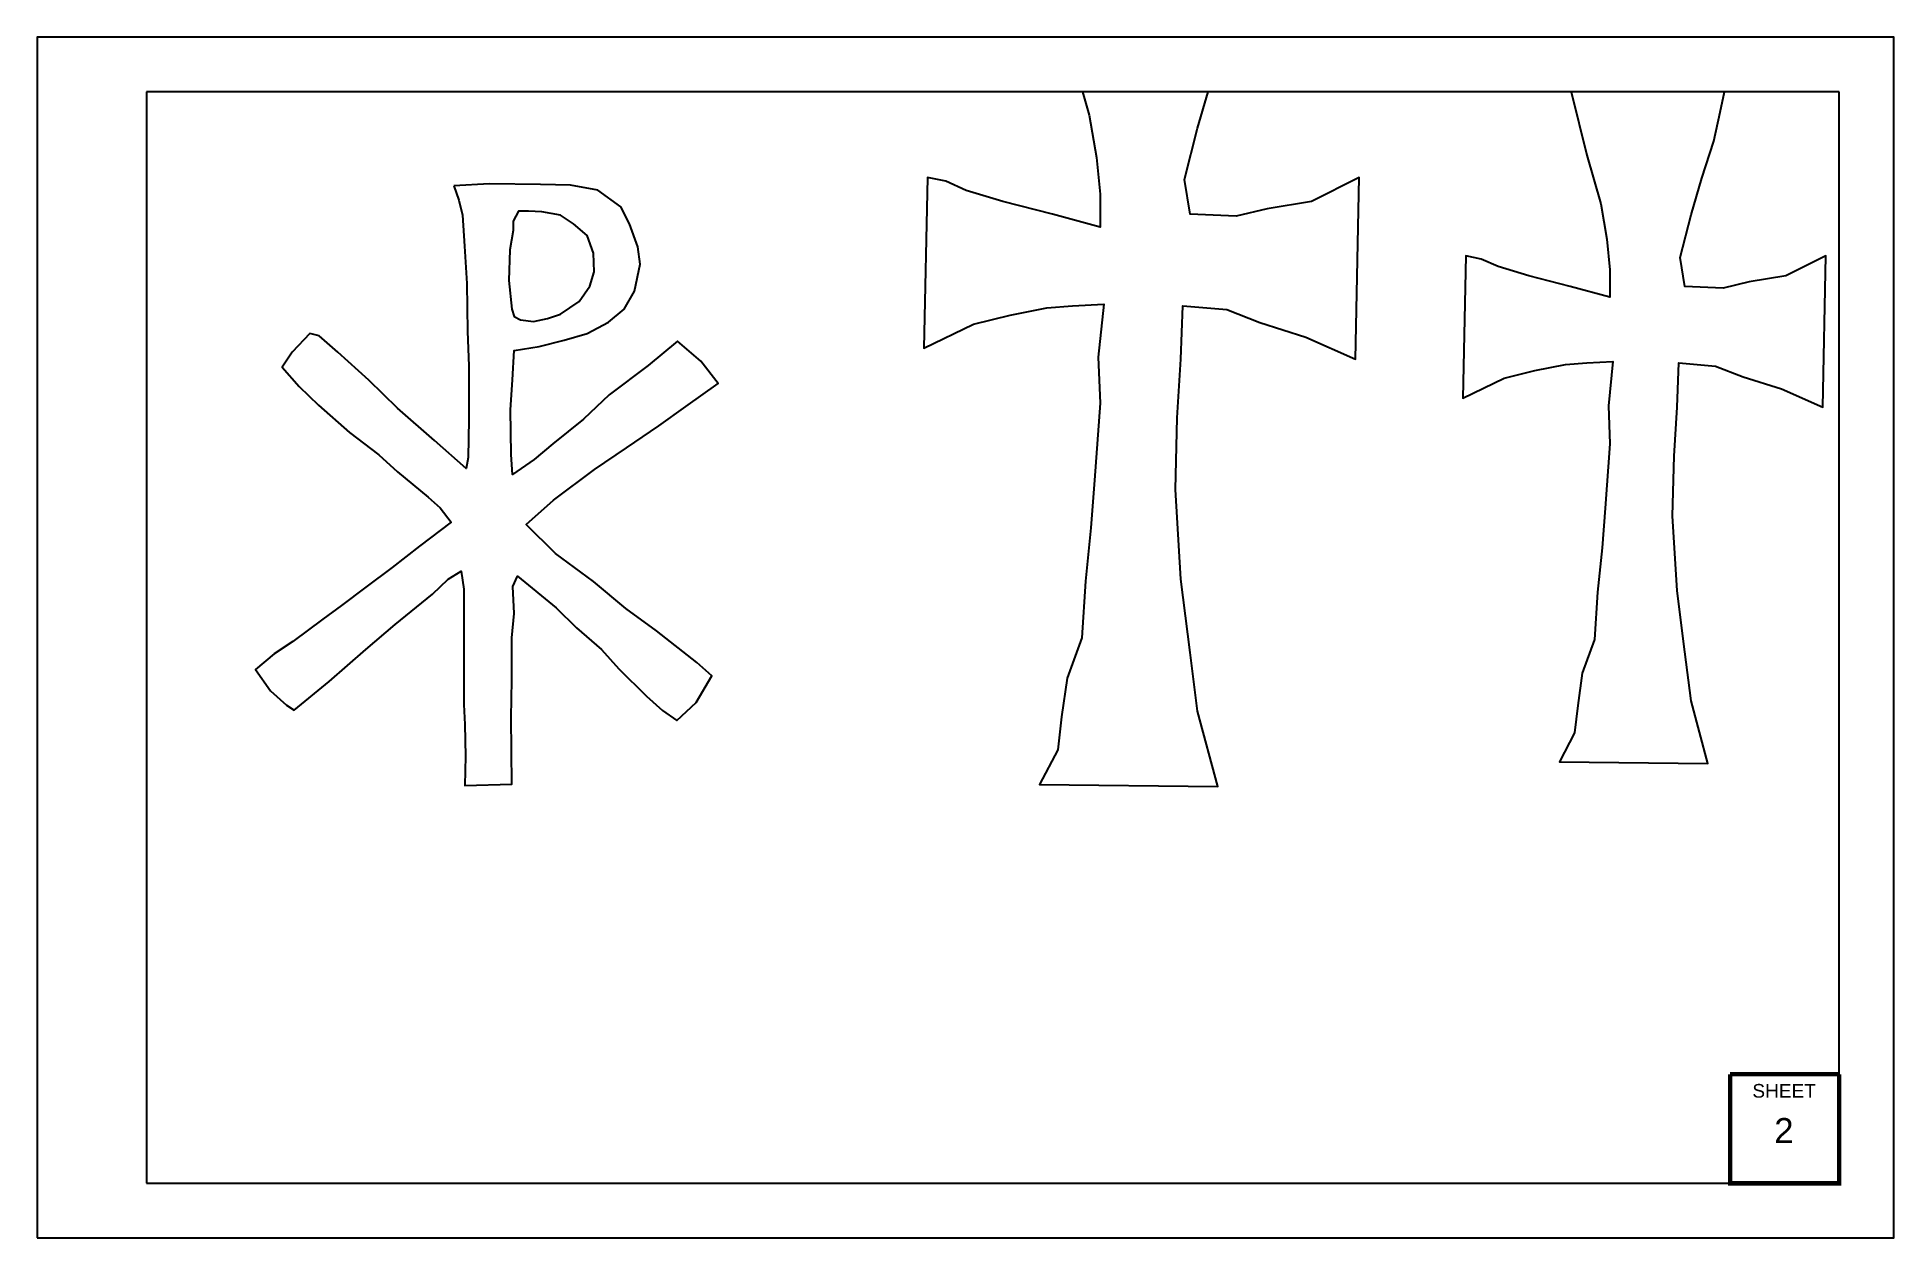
# Paper-space layout '2' of a CAD drawing. Extents: x -0.2 to 16.8, y -0.2 to 10.8.
# The model-space entities are those that its viewports show. They can reach past a viewport. Long polylines and large blocks are cut down to what shows.
import ezdxf
from ezdxf.enums import TextEntityAlignment as Align

# ---------------------------------------------------------------- set-up
doc = ezdxf.new("R2010")
doc.units = 0
doc.header["$MEASUREMENT"] = 0
doc.layers.get('DEFPOINTS').update_dxf_attribs({"color": 8, "linetype": 'CONTINUOUS'})
for name, color, linetype in [('S-OBJ1', 160, 'CONTINUOUS'), ('S-OBJ3', 130, 'CONTINUOUS'), ('S-OBJ4', 61, 'CONTINUOUS')]:
    doc.layers.add(name, color=color, linetype=linetype)
doc.styles.add('STANDARD - TTF', font='arial.ttf')

msp = doc.modelspace()

# ---------------------------------------------------------------- linework, layer by layer
at = {"layer": 'S-OBJ1'}
msp.add_lwpolyline([(8834.02957, 181.53561), (8834.18093, 180.99794), (8834.24825, 180.61148), (8834.28189, 180.27542), (8834.28189, 179.97297), (8833.84453, 180.09059), (8833.39037, 180.20821), (8833.05397, 180.30903), (8832.86893, 180.39304), (8832.70073, 180.42665), (8832.66709, 178.86401), (8833.12125, 179.08244), (8833.45765, 179.16646), (8833.79409, 179.23366), (8834.02957, 179.25047), (8834.31553, 179.26727), (8834.26505, 178.78), (8834.28189, 178.35994), (8834.23141, 177.65423), (8834.19777, 177.21735), (8834.14729, 176.73009), (8834.11365, 176.20921), (8833.97909, 175.83955), (8833.92865, 175.4867), (8833.89501, 175.18425), (8833.72677, 174.865), (8835.35841, 174.8482), (8835.17337, 175.5371), (8835.10609, 176.07478), (8835.02197, 176.74688), (8834.97153, 177.57022), (8834.98833, 178.22551), (8835.02197, 178.76319), (8835.03881, 179.25047), (8835.44249, 179.21687), (8835.7453, 179.09925), (8836.16582, 178.96482), (8836.61998, 178.76319), (8836.65362, 180.42665), (8836.21625, 180.20821), (8835.81258, 180.14101), (8835.52661, 180.0738), (8835.10609, 180.09059), (8835.05561, 180.40984), (8835.17337, 180.88032), (8835.29113, 181.28358), (8835.42569, 181.68683)], dxfattribs=at)
for points in [[(8838.5844, 181.24837), (8838.73861, 180.63228), (8838.86474, 180.18422), (8838.92084, 179.86217), (8838.94887, 179.58212), (8838.94887, 179.33008), (8838.5844, 179.42809), (8838.20594, 179.52611), (8837.9256, 179.61013), (8837.7714, 179.68014), (8837.63123, 179.70814), (8837.6032, 178.40595), (8837.98167, 178.58796), (8838.262, 178.65799), (8838.54237, 178.71399), (8838.73861, 178.728), (8838.97691, 178.74199), (8838.93484, 178.33594), (8838.94887, 177.98588), (8838.9068, 177.39779), (8838.87877, 177.03373), (8838.8367, 176.62767), (8838.80867, 176.19361), (8838.69654, 175.88556), (8838.65451, 175.59151), (8838.62647, 175.33947), (8838.48627, 175.07344), (8839.84598, 175.05944), (8839.69177, 175.63352), (8839.63571, 176.08159), (8839.56561, 176.64167), (8839.52357, 177.32778), (8839.53757, 177.87386), (8839.56561, 178.32193), (8839.57964, 178.728), (8839.91604, 178.69999), (8840.16838, 178.60197), (8840.51881, 178.48995), (8840.89728, 178.32193), (8840.92531, 179.70814), (8840.56084, 179.52611), (8840.22444, 179.47011), (8839.98614, 179.4141), (8839.63571, 179.42809), (8839.59364, 179.69413), (8839.69177, 180.0862), (8839.78991, 180.42225), (8839.90204, 180.7583), (8839.95811, 181.02433), (8840.00014, 181.22038)], [(8828.36383, 180.35101), (8828.40953, 180.21973), (8828.44378, 180.08275), (8828.46091, 179.79737), (8828.48374, 179.45491), (8828.48945, 179.01542), (8828.50087, 178.70151), (8828.50087, 178.21065), (8828.49516, 177.86248), (8828.47803, 177.75975), (8828.18687, 178.01658), (8827.84999, 178.31338), (8827.58737, 178.57023), (8827.30187, 178.82707), (8827.13062, 178.97547), (8827.04495, 178.9983), (8826.88508, 178.82707), (8826.79374, 178.69009), (8826.94791, 178.51314), (8827.12487, 178.34192), (8827.41037, 178.09079), (8827.6787, 177.88531), (8827.84999, 177.7312), (8828.12974, 177.49719), (8828.23824, 177.40016), (8828.34099, 177.26889), (8828.04943, 177.04978), (8827.79822, 176.85573), (8827.55842, 176.67308), (8827.33576, 176.50756), (8827.16447, 176.38199), (8826.89042, 176.17652), (8826.71913, 176.06236), (8826.54784, 175.91967), (8826.68488, 175.72561), (8826.8333, 175.59433), (8826.90184, 175.54867), (8827.22155, 175.81122), (8827.55842, 176.10232), (8827.82676, 176.33063), (8828.16934, 176.61029), (8828.31205, 176.74728), (8828.43197, 176.82148), (8828.4548, 176.65595), (8828.4548, 176.23929), (8828.4548, 175.87401), (8828.4548, 175.60004), (8828.46622, 175.41739), (8828.47193, 175.12631), (8828.46622, 174.85805), (8828.89442, 174.86946), (8828.88872, 175.48018), (8828.89442, 175.82264), (8828.89442, 176.21076), (8828.91726, 176.43336), (8828.90584, 176.67878), (8828.9458, 176.77581), (8829.2998, 176.48473), (8829.48821, 176.30208), (8829.71659, 176.10232), (8829.87646, 175.92538), (8830.12767, 175.67425), (8830.27613, 175.54297), (8830.40742, 175.45164), (8830.58442, 175.61716), (8830.72717, 175.8626), (8830.59013, 175.98246), (8830.21901, 176.27354), (8829.93926, 176.47902), (8829.64238, 176.72445), (8829.29409, 176.98129), (8829.02576, 177.24956), (8829.27696, 177.47215), (8829.6538, 177.75183), (8829.94496, 177.9516), (8830.24188, 178.15136), (8830.48738, 178.32829), (8830.78425, 178.53949), (8830.62438, 178.74495), (8830.41313, 178.9276), (8830.1448, 178.70501), (8829.78509, 178.43674), (8829.55101, 178.21415), (8829.27126, 177.98584), (8829.09997, 177.84315), (8828.90013, 177.70616), (8828.88872, 177.88881), (8828.88301, 178.29976), (8828.90013, 178.57373), (8828.91726, 178.84198), (8829.14622, 178.87857), (8829.37459, 178.93565), (8829.58584, 178.99843), (8829.77996, 179.10118), (8829.92268, 179.22104), (8830.01976, 179.38656), (8830.07113, 179.63198), (8830.0483, 179.7918), (8829.97409, 180.00298), (8829.89413, 180.15709), (8829.68288, 180.31119), (8829.43167, 180.35685), (8829.15763, 180.36257), (8828.68946, 180.36827)], [(8829.04913, 180.11713), (8828.9578, 180.11713), (8828.90642, 180.02581), (8828.90642, 179.94019), (8828.87788, 179.76326), (8828.86643, 179.48359), (8828.89501, 179.22104), (8828.91784, 179.15254), (8828.97492, 179.12401), (8829.09484, 179.10688), (8829.22043, 179.13542), (8829.34034, 179.17537), (8829.51163, 179.28953), (8829.60867, 179.43222), (8829.64863, 179.5635), (8829.64292, 179.73473), (8829.58584, 179.89454), (8829.46022, 180.00298), (8829.34034, 180.08289), (8829.16905, 180.11143)]]:
    msp.add_lwpolyline(points, close=True, dxfattribs=at)

psp = doc.layouts.new('2')

# ---------------------------------------------------------------- linework, layer by layer
at = {"layer": 'S-OBJ1', "const_width": 0.04}
for points in [[(16.269, 1.269), (16.269, 0.269), (15.269, 0.269), (15.269, 1.269)], [(15.269, 1.269), (16.269, 1.269)]]:
    psp.add_lwpolyline(points, dxfattribs=at)
at = {"layer": 'S-OBJ3'}
for p, q in [((16.269, 10.269), (0.769, 10.269)), ((0.769, 10.269), (0.769, 0.269)), ((16.269, 0.269), (16.269, 10.269)), ((0.769, 0.269), (15.269, 0.269))]:
    psp.add_line(p, q, dxfattribs=at)
at = {"layer": 'S-OBJ4'}
psp.add_lwpolyline([(-0.231, -0.231), (16.769, -0.231), (16.769, 10.769), (-0.231, 10.769)], close=True, dxfattribs=at)
psp.add_lwpolyline([(-0.231, -0.231), (16.769, -0.231), (16.769, 10.769), (-0.231, 10.769)], close=True, dxfattribs=at)

# ---------------------------------------------------------------- texts
at = {"layer": 'S-OBJ1', "style": 'STANDARD - TTF'}
for s, height, p in [('SHEET', 0.125, (15.764, 1.054)), ('2', 0.228, (15.762, 0.639))]:
    psp.add_text(s, height=height, dxfattribs=at).set_placement(p, align=Align.CENTER)

# ---------------------------------------------------------------- viewports
at = {"layer": 'DEFPOINTS'}
psp.add_viewport(center=(8.519, 5.269), size=(15.5, 9.99957), view_center_point=(8833.29942, 176.21274), view_height=9.9995726, dxfattribs=at)

doc.saveas('drawing.dxf')
